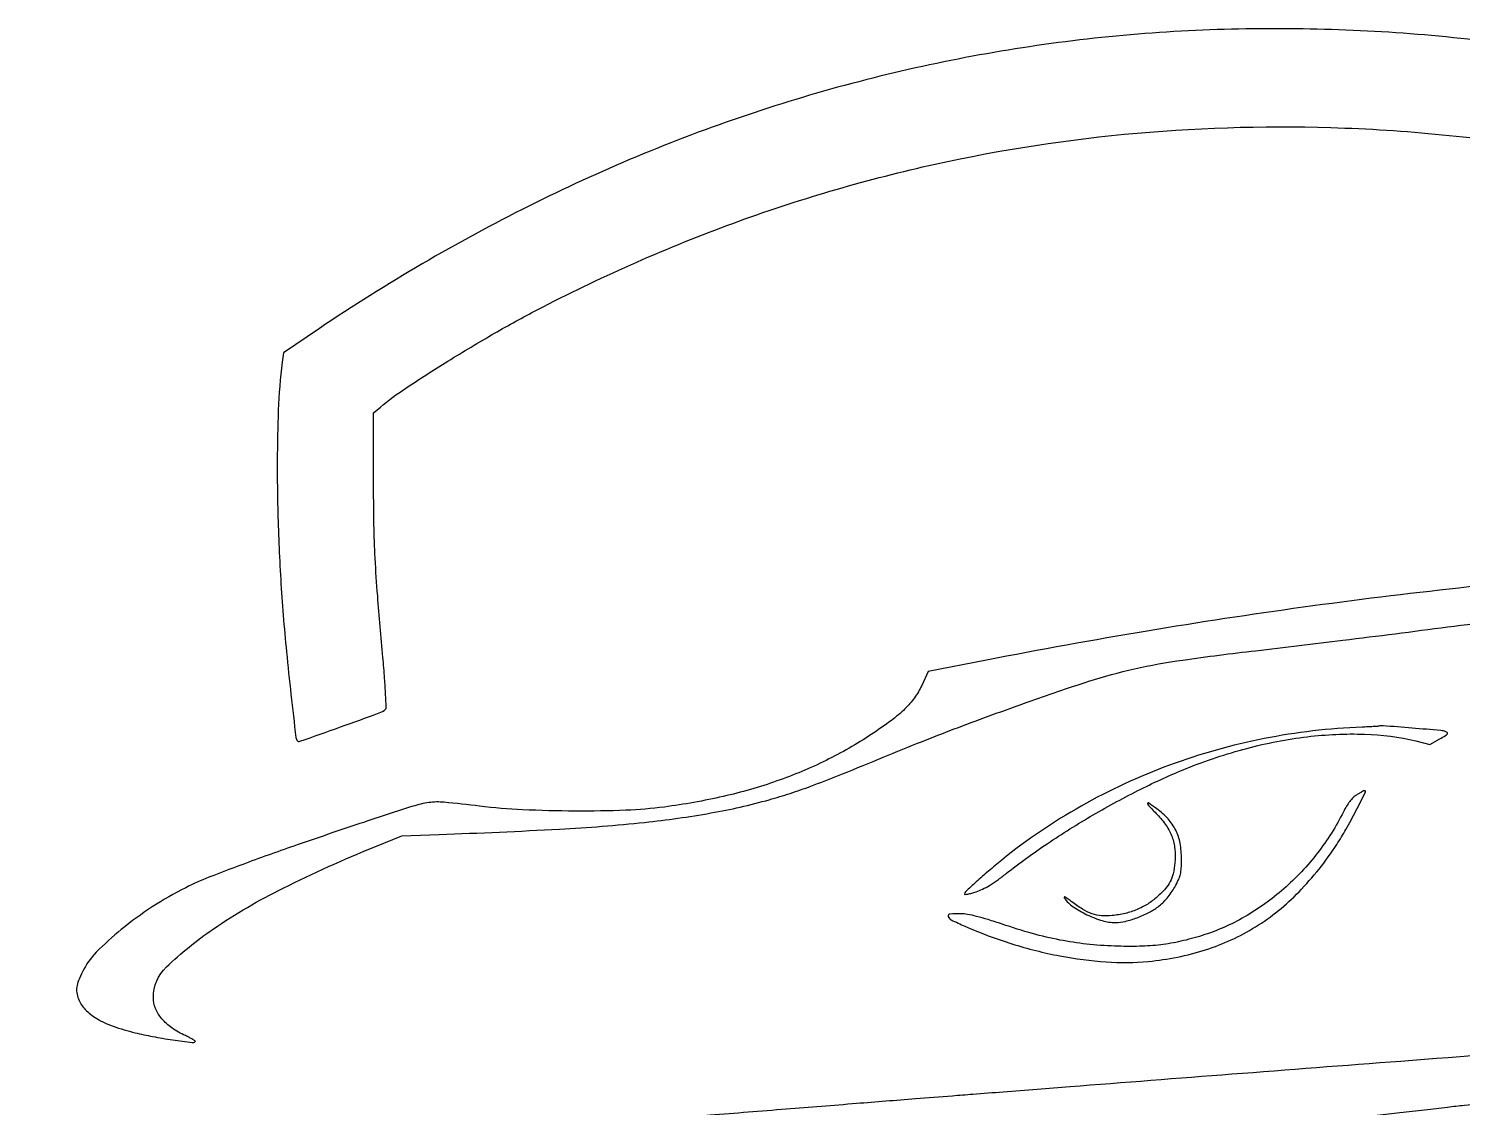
# Model space of a CAD drawing. Extents: x 394 to 1656, y 475 to 1539.
# Drawn here: x 394 to 1101, y 1007 to 1539 of the extents above; entities that cross this region are included whole.
import ezdxf

# ---------------------------------------------------------------- set-up
doc = ezdxf.new("R2010")
doc.units = 0

msp = doc.modelspace()

# ---------------------------------------------------------------- linework, layer by layer
for points in [[(1538.59986, 1058.664066, -0.000001), (1550.279885, 1060.022497, -0.000001), (1561.888745, 1061.372592, -0.000002)], [(570.192319, 946.091259, -0.000014), (655.874893, 956.063846, -0.00001), (743.432601, 966.250415, -0.000171)], [(1200.067458, 1518.041931, 0.030679), (1086.315526, 1535.234425, 0.032499), (973.5, 1537.90756, 0.035761), (859.872455, 1525.038336, 0.035347), (748.782404, 1496.087696, 0.034759), (641.150703, 1451.203374, 0.032179), (537.837766, 1390.820918), (520.175532, 1378.911708), (519.56736, 1374.205854, 0.022774), (517.605575, 1350.620058, 0.010269), (517.080511, 1319.570288, 0.009663), (517.877863, 1284.839434, 0.009129), (520.019857, 1249.5, 0.00505), (521.635448, 1231.373969, 0.003304), (523.847057, 1210.5094, 0.00052), (526.27429, 1189.168851, 0.16391), (526.989956, 1187.645601, 0.294804), (528.293891, 1187.335779, 0.00065), (548.234763, 1194.420691, 0.001542), (567.324148, 1201.297453, 0.093813), (570.43515, 1203.145115, 0.225273), (570.809171, 1204.018447, 0.002667), (570.52893, 1210.405755, 0.006714), (570.029498, 1218.3722, 0.003088), (569.175584, 1228.73515, -0.001782), (566.600128, 1259.023772, -0.007174), (565.358491, 1277.551814, -0.00884), (564.778369, 1294.17357, -0.003804), (564.565414, 1316.356594), (564.5, 1349.213188), (568, 1352.143284, -0.028058), (580.40146, 1361.394022, -0.007431), (601.212085, 1374.731077, -0.00781), (624.259085, 1388.529049, -0.01093), (645.300628, 1400.078106, -0.03111), (738.785079, 1441.592207, -0.032526), (835.333183, 1470.475753, -0.032563), (934.707149, 1486.569444, -0.031334), (1036.624976, 1489.91426, -0.034183), (1146.082794, 1479.133001, -0.031828)], [(1313.749328, 1032.541187, -0.00001), (1365.446699, 1038.55331, -0.000025)], [(799.970844, 972.806643, 0.000015), (867.568756, 980.667987, 0.000019), (934.895195, 988.502489, 0.000089), (974, 993.061507, -0.000078)], [(1179, 1270.414097, 0.006665), (1099.79525, 1262.880739, 0.00722), (1022.908027, 1253.407063, 0.007188), (946.011863, 1241.674192, 0.006482), (866.778575, 1227.358297), (838.05715, 1221.783501), (834.852696, 1214.83135, -0.048411), (831.333627, 1208.806653, -0.043816), (826.61454, 1203.349244, -0.033257), (819.892892, 1197.644369, -0.013313), (810, 1190.720557, -0.031821), (787.696294, 1177.938478, -0.029885), (763.486033, 1167.787278, -0.028369), (737.030544, 1160.164059, -0.023092), (708, 1154.951727, -0.023599), (689.015159, 1153.347725, -0.010441), (663.849845, 1152.939589, -0.010478), (638.072254, 1153.60014, -0.018508), (616.86522, 1155.376886, 0.00614), (599.332397, 1157.283469, 0.058756), (591.825628, 1157.12326, 0.043192), (583.874306, 1155.303007, 0.002409), (559.71111, 1147.39748, 0.002733), (528.456166, 1136.814724, 0.004946), (503.010071, 1127.760895, 0.005486), (483.318789, 1120.288266, 0.023933), (471.946791, 1115.18896, 0.026512), (455.46003, 1105.696689, 0.026918), (440.157379, 1094.557289, 0.028368), (427.845961, 1083.320925, 0.077879), (421.040531, 1073.765197, 0.019484), (419.056641, 1069.375268, 0.059959), (418.202102, 1066.235258, 0.077224), (418.224998, 1063.44491, 0.049766), (419.063618, 1060.3151, 0.104435), (422.352698, 1055.176472, 0.064063), (428.03126, 1050.720279, 0.04927), (436.181428, 1046.89373, 0.025333), (447, 1043.667198, 0.013811), (455.609356, 1041.818073, 0.009436), (465.478533, 1040.173955, 0.003143), (475.173074, 1038.808586, 0.233888), (476.636433, 1039.3031, 0.469848), (476.608775, 1039.599401, 0.013783), (475.409256, 1040.371112, 0.018307), (473.789017, 1041.272126, 0.010393), (471.76841, 1042.248487, -0.045009), (465.121058, 1046.048255, -0.065542), (460.142785, 1050.595196, -0.076599), (457.062422, 1055.655062, -0.098808), (456, 1060.97878, -0.204077), (462.439618, 1076.099106, -0.041879), (485.469285, 1094.792372, -0.034472), (519.964828, 1114.967332, -0.018271), (565.136715, 1135.343695), (578.5, 1140.793343), (597, 1141.435392, 0.004753), (656.226127, 1144.054779, 0.012791), (698.243988, 1147.393157, 0.017553), (730.952194, 1152.0014, 0.024561), (759.727596, 1158.562638, 0.010465), (769.986578, 1161.671301, 0.009986), (780.269446, 1165.252424, 0.006822), (793.344404, 1170.304775, 0.001946), (813.5, 1178.502212, -0.002178), (832.820999, 1186.349758, -0.00387), (848.812692, 1192.620787, -0.003679), (865.43625, 1198.851678, -0.001759), (886.8847, 1206.626076, -0.008614), (917.303522, 1216.943226, -0.022024), (939.749952, 1223.052268, -0.020381), (963.623737, 1227.41945, -0.006479), (999.5, 1232.008185, 0.002352), (1042.522543, 1237.150409, 0.00136), (1094.219554, 1243.719034, 0.001353), (1146.629869, 1250.667497, 0.002075)], [(1237.111254, 1023.628471, 0.000005), (1248.720115, 1024.97801, 0.000005), (1260.400139, 1026.336058, 0.000008)], [(1275.5, 1045.010487, 0.000113), (1164.530638, 1036.658072, 0.000188), (1071.127311, 1029.571385, 0.000215), (987.847965, 1023.185349, 0.000244), (908, 1016.988735, -0.000019), (891.829955, 1015.726547, -0.000017), (875.08125, 1014.420418, -0.000017), (860.061258, 1013.250144, -0.000055), (850, 1012.467683, 0.00037), (831.748076, 1011.036671, 0.000099), (802.698313, 1008.731699, 0.000095), (768.061302, 1005.969906, 0.000074), (730.5, 1002.962139, 0.000667), (627.847392, 994.588901, 0.001024)], [(1024.827409, 998.963332, 0.000066), (1036.14375, 1000.277666, 0.000066), (1048.300824, 1001.692894, 0.000084), (1059.5, 1003, -0.000093), (1070.699176, 1004.30689, -0.000073), (1082.85625, 1005.721467, -0.000074), (1094.172595, 1007.034853, -0.000181), (1102.5, 1007.997049, 0.000039), (1132.646987, 1011.471747, 0.000115)], [(985.007457, 994.345031, -0.000061), (997.003125, 995.740401, -0.000061), (1008.203579, 997.0405, -0.000147)]]:
    msp.add_lwpolyline(points, format="xyb")
for points in [[(1052, 1194.316216, 0.039097), (1003.671862, 1188.669114, 0.039716), (957.07394, 1175.578582, 0.040095), (913.545615, 1155.435966, 0.041571), (874.347265, 1128.811539, 0.006847), (867.75336, 1123.331191, 0.008322), (861.733908, 1118.01144, 0.003122), (856.477928, 1113.147708, 0.207372), (856, 1112.044921, 0.453191), (856.247773, 1111.8277, 0.015344), (857.689062, 1112.063116, 0.019537), (859.54459, 1112.500827, 0.011149), (861.75, 1113.166225, 0.036156), (864.833197, 1114.424963, 0.021565), (868.306813, 1116.3362, 0.018469), (872.182556, 1118.892482, 0.011799), (876.5, 1122.131217, -0.019201), (896.738301, 1136.850057, -0.015625), (919.464431, 1151.071476, -0.015696), (942.895099, 1163.766049, -0.020088), (965.250436, 1173.882646, -0.031318), (995.165712, 1183.86851, -0.034981), (1025.012596, 1189.597091, -0.037419), (1053.291412, 1190.867404, -0.05143), (1078.5, 1187.502929), (1085.5, 1185.823623), (1090.403346, 1188.583013, 0.007497), (1093.102491, 1190.155719, 0.080692), (1094.063844, 1190.9714, 0.359547), (1094.073023, 1191.550664, 0.13634), (1093.368292, 1192.059463, 0.066837), (1090.784936, 1192.639426, 0.001203), (1076.665631, 1193.841852, 0.000962), (1062.33987, 1194.999396, 0.086363), (1060.229585, 1194.801303, -0.050216), (1059.699846, 1194.712797, -0.00158), (1057.51119, 1194.576846, -0.003061), (1054.926577, 1194.440373, -0.002116)], [(1049.198299, 1160.852217, 0.055898), (1047.615805, 1159.569352, 0.030058), (1045.961317, 1157.67462, 0.027008), (1044.336129, 1155.317902, 0.021569), (1042.838619, 1152.619064, -0.049157), (1030.044236, 1132.287649, -0.047935), (1013.429806, 1114.656253, -0.048778), (994.073391, 1100.78457, -0.055156), (973.155957, 1091.590287, -0.020371), (962.664925, 1088.763535, -0.025521), (952.73664, 1087.044693, -0.024117), (942.241454, 1086.285943, -0.015377), (930, 1086.369273, -0.017898), (916.069876, 1087.392876, -0.02092), (902.962447, 1089.386948, -0.019867), (889.514861, 1092.571643, -0.013632), (874.532902, 1097.198396, 0.006598), (867.566753, 1099.4575, 0.012747), (861.927076, 1101.048157, 0.01553), (857.452913, 1102.040942, 0.043633), (854.264286, 1102.361152, 0.022285), (848.770517, 1102.187016, 0.481996), (847.979023, 1101.02077, 0.206258), (849.43741, 1099.320009, 0.010508), (856.186657, 1096.190743, 0.027327), (879.385577, 1087.49859, 0.028643), (903.035292, 1081.545951, 0.030142), (925.890989, 1078.580124, 0.040881), (946.69431, 1078.849318, 0.052764), (974.856089, 1084.560512, 0.062599), (999.505368, 1095.881643, 0.061457), (1020.935067, 1113.152464, 0.048248), (1039.556792, 1136.5, 0.015583), (1044.076108, 1143.943108, 0.009256), (1049.014922, 1153.069959, 0.002799), (1053.710327, 1162.270213, 0.565697), (1053.260036, 1162.983153, 0.105853), (1052.80182, 1162.874374, 0.00979), (1051.753386, 1162.350241, 0.012268), (1050.51829, 1161.66311, 0.009324)], [(950.98836, 1151.25, -0.043189), (955.459577, 1145.77314, -0.062352), (958.308807, 1140.216212, -0.063575), (959.665681, 1134.212168, -0.047133), (959.673066, 1127.40186, -0.030446), (958.847174, 1122.080845, -0.066102), (957.443864, 1118.19878, -0.063591), (955.037905, 1114.726094, -0.026402), (950.993199, 1110.683794, -0.042568), (946.296888, 1107.134159, -0.041953), (941.045013, 1104.411422, -0.040146), (935.195868, 1102.510789, -0.03297), (928.71843, 1101.412134, -0.045776), (923.4812, 1101.356569, -0.063887), (918.903139, 1102.32507, -0.054944), (914.23354, 1104.556935, -0.024725), (908.63809, 1108.426829, 0.008057), (906.614771, 1109.928256, 0.044076), (905.443733, 1110.620999, 0.476348), (905.172206, 1110.492174, 0.215683), (905.256607, 1110.04403, 0.088995), (909.514276, 1105.812993, 0.039912), (916.365246, 1101.845178, 0.039752), (923.936499, 1098.945864, 0.071685), (930.5, 1098, 0.060478), (935.20793, 1098.571539, 0.028147), (941.098225, 1100.380053, 0.028049), (946.905912, 1102.906043, 0.04693), (951.414438, 1105.733498, 0.03014), (953.69116, 1107.707039, 0.023914), (955.906884, 1110.092481, 0.023422), (957.935657, 1112.739849, 0.025299), (959.652515, 1115.5, 0.01775), (961.488978, 1119.112051, 0.049394), (962.426702, 1121.795674, 0.045606), (962.858987, 1124.729205, 0.013408), (962.988077, 1129.282119, 0.046152), (962.280018, 1137.066753, 0.069056), (960.12965, 1143.537543, 0.07062), (956.34296, 1149.075651, 0.050829), (950.746923, 1154.068368, 0.005161), (946.690174, 1156.943691, 0.634821), (946.270083, 1156.70037, 0.170087), (946.723961, 1155.690543, 0.002905)]]:
    msp.add_lwpolyline(points, format="xyb", close=True)

doc.saveas('drawing.dxf')
